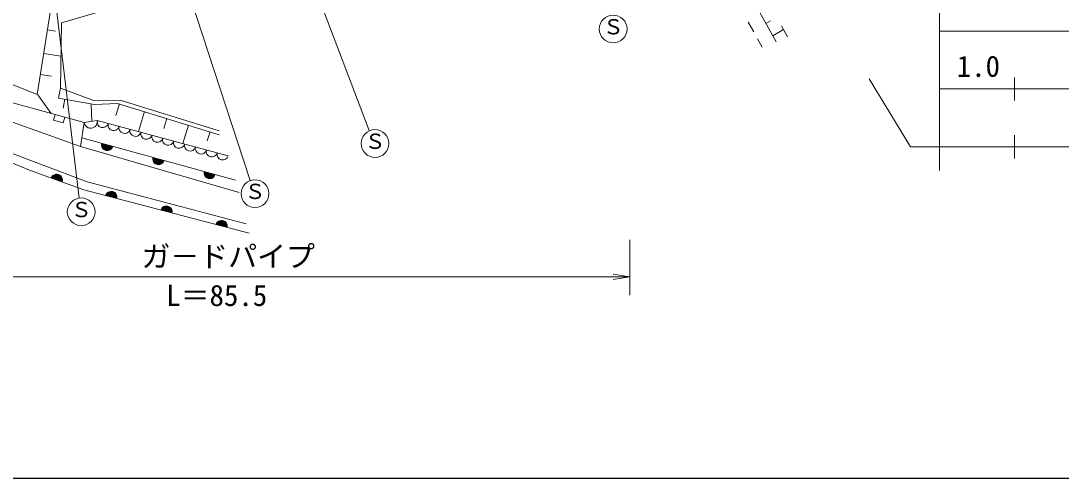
# Model space of a CAD drawing. Units: millimetres, scale not verified. Extents: x 40000 to 680000, y 20000 to 380000.
# Drawn here: x 177554 to 267496, y 205000 to 244527 of the extents above; entities that cross this region are included whole.
import ezdxf
from ezdxf.enums import TextEntityAlignment as Align

# ---------------------------------------------------------------- set-up
doc = ezdxf.new("R2010")
doc.units = ezdxf.units.MM
doc.header["$LTSCALE"] = 1000
for name, color, linetype, lineweight in [('M-BGD', 7, 'Continuous', 13), ('M-STR-HTXT', 7, 'Continuous', 13), ('M-STR-STR3', 7, 'Continuous', 13), ('M-STR-STRC', 7, 'Continuous', 13), ('M-TTL-BAND', 7, 'Continuous', 25)]:
    doc.layers.add(name, color=color, linetype=linetype, lineweight=lineweight)
doc.styles.add('ＭＳ ゴシック', font='')
doc.styles.get('ＭＳ ゴシック').set_extended_font_data('MS Gothic')

# ---------------------------------------------------------------- blocks, each defined once
blk = doc.blocks.new('open_arrow')
at = {"color": 0, "linetype": 'Continuous', "lineweight": -2}
blk.add_lwpolyline([(7.5, 1.25), (0, 0), (7.5, -1.25)], dxfattribs=at)

msp = doc.modelspace()

# ---------------------------------------------------------------- linework, layer by layer
at = {"layer": 'M-BGD'}
for p, q in [((242861, 242724), (236457, 254223)), ((181062, 244359), (187500, 246224)), ((181062, 244359), (187500, 246224)), ((178980, 238166), (180127, 245412)), ((178980, 238166), (180127, 245412)), ((180540, 243639), (179864, 243746)), ((180540, 243639), (179864, 243746)), ((180990, 238708), (181062, 244359)), ((180990, 238708), (181062, 244359)), ((242379, 244517), (241975, 244293)), ((243502, 243763), (242560, 243239)), ((243319, 244094), (243838, 243156)), ((171216, 241239), (178980, 238166)), ((171216, 241239), (178980, 238166)), ((181025, 241471), (179541, 241706)), ((181025, 241471), (179541, 241706)), ((182705, 233667), (164369, 240151)), ((180194, 239744), (179254, 239893)), ((180194, 239744), (179254, 239893)), ((180990, 238708), (180806, 237848)), ((183913, 237604), (180990, 238708)), ((183913, 237604), (180990, 238708)), ((174647, 238031), (183028, 235741)), ((179031, 238130), (180174, 236521)), ((183913, 237308), (180806, 237848)), ((181218, 236967), (181355, 237753)), ((186146, 237657), (183913, 237604)), ((186146, 237657), (183913, 237604)), ((194709, 235019), (186146, 237657)), ((194709, 235019), (186146, 237657)), ((183687, 235842), (183625, 237296)), ((185899, 237393), (183913, 237308)), ((185768, 236334), (186082, 237348)), ((185899, 237393), (194693, 234686)), ((187715, 234955), (188247, 236679)), ((180382, 235946), (180513, 236428)), ((181220, 235717), (180382, 235946)), ((181220, 235717), (181351, 236199)), ((183028, 235741), (182705, 233667)), ((184169, 235912), (183028, 235741)), ((195481, 232861), (184169, 235912)), ((189921, 235233), (190182, 236080)), ((191573, 233915), (192062, 235499)), ((193677, 234154), (193915, 234927)), ((171929, 234238), (178317, 231629)), ((196100, 230759), (182822, 234419)), ((176069, 233342), (183296, 230601)), ((182705, 233667), (196417, 229683)), ((178317, 231629), (182989, 229914)), ((183296, 230601), (197034, 226979)), ((182989, 229914), (197287, 226164))]:
    msp.add_line(p, q, dxfattribs=at)
for centre, radius, start, end in [((183598, 235827), 577, 188.49289, 8.49289), ((184640, 235785), 488, 164.90727, 344.90727), ((185583, 235530), 488, 164.90727, 344.90727), ((186525, 235276), 488, 164.90727, 344.90727), ((187468, 235022), 488, 164.90727, 344.90727), ((188411, 234768), 488, 164.90727, 344.90727), ((185035, 233809), 500, 164.59044, 344.59044), ((185035, 233809), 500, 164.59044, 344.59044), ((185035, 233809), 450, 164.59044, 344.59044), ((185035, 233809), 400, 164.59044, 344.59044), ((185035, 233809), 350, 164.59044, 344.59044), ((185035, 233809), 300, 164.59044, 344.59044), ((185035, 233809), 250, 164.59044, 344.59044), ((185035, 233809), 200, 164.59044, 344.59044), ((185035, 233809), 150, 164.59044, 344.59044), ((189354, 234514), 488, 164.90727, 344.90727), ((190296, 234259), 488, 164.90727, 344.90727), ((191239, 234005), 488, 164.90727, 344.90727), ((192182, 233751), 488, 164.90727, 344.90727), ((185035, 233809), 100, 164.59044, 344.59044), ((185035, 233809), 50, 164.59044, 344.59044), ((193124, 233497), 488, 164.90727, 344.90727), ((194067, 233242), 488, 164.90727, 344.90727), ((195010, 232988), 488, 164.90727, 344.90727), ((189461, 232589), 500, 164.59044, 344.59044), ((189461, 232589), 500, 164.59044, 344.59044), ((189461, 232589), 450, 164.59044, 344.59044), ((189461, 232589), 400, 164.59044, 344.59044), ((189461, 232589), 350, 164.59044, 344.59044), ((189461, 232589), 300, 164.59044, 344.59044), ((189461, 232589), 250, 164.59044, 344.59044), ((189461, 232589), 200, 164.59044, 344.59044), ((189461, 232589), 150, 164.59044, 344.59044), ((189461, 232589), 100, 164.59044, 344.59044), ((189461, 232589), 50, 164.59044, 344.59044), ((180653, 230772), 500, 339.84249, 159.84249), ((180653, 230772), 500, 339.84249, 159.84249), ((180653, 230772), 450, 339.84249, 159.84249), ((180653, 230772), 400, 339.84249, 159.84249), ((193887, 231369), 500, 164.59044, 344.59044), ((193887, 231369), 500, 164.59044, 344.59044), ((193887, 231369), 450, 164.59044, 344.59044), ((193887, 231369), 400, 164.59044, 344.59044), ((193887, 231369), 350, 164.59044, 344.59044), ((193887, 231369), 300, 164.59044, 344.59044), ((193887, 231369), 250, 164.59044, 344.59044), ((193887, 231369), 200, 164.59044, 344.59044), ((193887, 231369), 150, 164.59044, 344.59044), ((193887, 231369), 100, 164.59044, 344.59044), ((193887, 231369), 50, 164.59044, 344.59044), ((180653, 230772), 350, 339.84249, 159.84249), ((180653, 230772), 300, 339.84249, 159.84249), ((180653, 230772), 250, 339.84249, 159.84249), ((180653, 230772), 200, 339.84249, 159.84249), ((180653, 230772), 150, 339.84249, 159.84249), ((180653, 230772), 100, 339.84249, 159.84249), ((180653, 230772), 50, 339.84249, 159.84249), ((185372, 229289), 500, 345.30102, 165.30102), ((185372, 229289), 500, 345.30102, 165.30102), ((185372, 229289), 450, 345.30102, 165.30102), ((185372, 229289), 400, 345.30102, 165.30102), ((185372, 229289), 350, 345.30102, 165.30102), ((185372, 229289), 300, 345.30102, 165.30102), ((185372, 229289), 250, 345.30102, 165.30102), ((185372, 229289), 200, 345.30102, 165.30102), ((185372, 229289), 150, 345.30102, 165.30102), ((185372, 229289), 100, 345.30102, 165.30102), ((185372, 229289), 50, 345.30102, 165.30102), ((190138, 228039), 500, 345.30102, 165.30102), ((190138, 228039), 500, 345.30102, 165.30102), ((190138, 228039), 450, 345.30102, 165.30102), ((190138, 228039), 400, 345.30102, 165.30102), ((190138, 228039), 350, 345.30102, 165.30102), ((190138, 228039), 300, 345.30102, 165.30102), ((190138, 228039), 250, 345.30102, 165.30102), ((190138, 228039), 200, 345.30102, 165.30102), ((190138, 228039), 150, 345.30102, 165.30102), ((190138, 228039), 100, 345.30102, 165.30102), ((190138, 228039), 50, 345.30102, 165.30102), ((194904, 226789), 500, 345.30102, 165.30102), ((194904, 226789), 500, 345.30102, 165.30102), ((194904, 226789), 450, 345.30102, 165.30102), ((194904, 226789), 400, 345.30102, 165.30102), ((194904, 226789), 350, 345.30102, 165.30102), ((194904, 226789), 300, 345.30102, 165.30102), ((194904, 226789), 250, 345.30102, 165.30102), ((194904, 226789), 200, 345.30102, 165.30102), ((194904, 226789), 150, 345.30102, 165.30102), ((194904, 226789), 100, 345.30102, 165.30102), ((194904, 226789), 50, 345.30102, 165.30102)]:
    msp.add_arc(centre, radius, start, end, dxfattribs=at)
at = {"layer": 'M-STR-HTXT'}
for p, q in [((256977, 245635), (256977, 231583)), ((256977, 243635), (299466, 243635)), ((254466, 233635), (250903, 239499)), ((263466, 239635), (263466, 237635)), ((256977, 238635), (299466, 238635)), ((263466, 234635), (263466, 232635)), ((254466, 233635), (299466, 233635))]:
    msp.add_line(p, q, dxfattribs=at)
at = {"layer": 'M-STR-STR3'}
for p, q in [((230216, 220809), (230216, 225587)), ((148499, 222402), (230216, 222402))]:
    msp.add_line(p, q, dxfattribs=at)
at = {"layer": 'M-STR-STRC'}
for p, q in [((199445, 256656), (207669, 235045)), ((189723, 254112), (197362, 230818)), ((189723, 254112), (197393, 230722)), ((179807, 252626), (182597, 229206)), ((240911, 243567), (240440, 244419)), ((241647, 242237), (241242, 242969))]:
    msp.add_line(p, q, dxfattribs=at)
for centre in [(228764, 243820), (208172, 233923), (197794, 229591), (182775, 228020)]:
    msp.add_circle(centre, 1200, dxfattribs=at)
at = {"layer": 'M-TTL-BAND'}
msp.add_line((40000, 205000), (579000, 205000), dxfattribs=at)

# ---------------------------------------------------------------- block references
at = {"layer": 'M-STR-STR3', "xscale": 193, "yscale": 193, "rotation": 180}
msp.add_blockref('open_arrow', (230216, 222402), dxfattribs=at)

# ---------------------------------------------------------------- texts
at = {"layer": 'M-STR-HTXT', "style": 'ＭＳ ゴシック'}
msp.add_text('1.0', height=1833, dxfattribs=at).set_placement((258466, 239135), align=Align.BOTTOM_LEFT)
at = {"layer": 'M-STR-STR3', "style": 'ＭＳ ゴシック'}
for s, p in [('ガ－ドパイプ', (187982, 222707)), ('L＝85.5', (190122, 219328))]:
    msp.add_text(s, height=1833, dxfattribs=at).set_placement(p, align=Align.BOTTOM_LEFT)
at = {"layer": 'M-STR-STRC', "style": 'ＭＳ ゴシック'}
for p in [(227874, 242959), (207282, 233061), (196905, 228730), (181885, 227159)]:
    msp.add_text('Ｓ', height=1320, dxfattribs=at).set_placement(p, align=Align.BOTTOM_LEFT)

doc.saveas('drawing.dxf')
